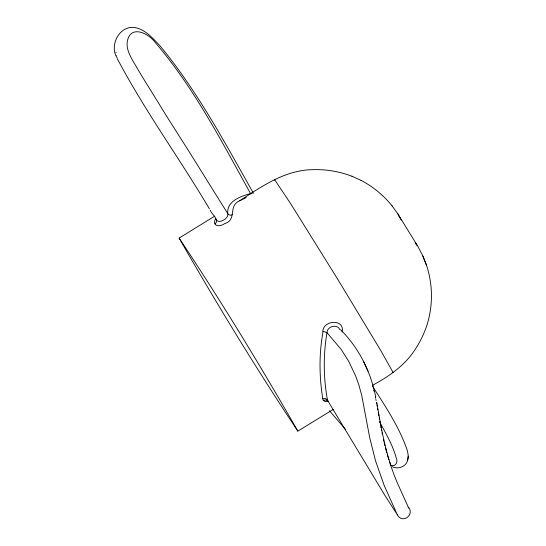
<?xml version="1.0" encoding="UTF-8"?>
<svg xmlns="http://www.w3.org/2000/svg" width="546" height="546" viewBox="0 0 546 546"><rect width="100%" height="100%" fill="white"/><g stroke="black" fill="none" stroke-linecap="round" stroke-linejoin="round"><path stroke-width="0.82" d="M328.378 401.133C326.447 401.808 323.143 401.815 322.85 399.167C319.274 377.19 318.919 354.552 322.884 332.61C321.744 319.847 345.447 318.311 342.062 332.002M373.177 387.257C386.063 407.35 399.508 427.614 407.255 450.348C408.039 453.514 408.64 456.729 407.712 459.93C406.456 466.632 398.041 469.69 392.226 466.7M407.712 459.93L408.278 456.156M215.595 218.509C211.78 226.249 219.301 227.436 224.597 223.662C237.592 219.717 227.593 205.924 239.653 200.791C261.889 186.336 285.176 169.949 312.838 169.683C326.16 169.233 339.503 171.471 351.952 176.242L352.129 176.317M333.217 409.432L297.843 431.115C256.122 368.482 216.591 303.576 179.108 238.104L214.667 216.168M372.918 385.101C388.615 376.549 403.753 366.243 413.95 351.242C419.621 343.011 424.071 334.002 427.156 324.495C433.046 305.391 432.855 284.555 426.61 265.568L422.891 256.06L417.922 246.499L397.768 213.773M239.653 200.791L246.246 197.536M323.368 400.484L325.764 399.938L328.399 401.487M214.988 223.928C220.147 219.949 211.316 214.121 210.285 210.23M232.234 214.755C230.938 215.452 229.19 215.254 228.167 214.175C216.284 195.427 204.661 176.495 192.875 157.678C182.93 141.687 172.632 125.928 162.728 109.91C152.341 92.69 141.291 75.853 131.47 58.292C128.549 52.839 125.969 46.512 127.532 40.24C131.443 24.679 148.846 33.634 155.044 42.281C194.083 87.667 221.649 141.503 250.553 193.564L250.887 194.048M322.788 398.819L325.382 398.525L327.17 399.727L384.889 495.352L397.283 514.687L384.22 485.53L375.634 461.172L369.765 437.933L361.725 395.386L358.852 384.869L355.603 375.866L348.874 361.657L341.264 349.529L326.918 332.603L323.136 331.333M179.108 238.104C220.871 300.703 260.36 365.649 297.843 431.115M252.518 193.045C241.837 195.959 225.539 200.675 227.9 214.769C227.696 219.192 217.997 224.42 216.168 219.294M390.499 465.049C395.488 467.663 398.362 461.752 396.184 457.678C392.69 445.113 386.036 433.715 379.825 422.351M361.043 180.364L361.199 180.426C372.959 186.643 383.401 195.195 391.803 205.508L398.014 214.114M351.952 176.242L361.199 180.426M392.656 372.256L393.154 372.604L380.862 350.682L337.271 278.508L291.271 204.648L274.508 179.457L274.611 180.091M345.434 429.272L329.422 410.749M340.527 329.668C358.899 347.877 370.85 371.908 375.75 397.201M408.128 507.459L408.661 508.012L397.263 482.746M397.201 514.844L398.819 516.939L401.017 518.407C407.439 520.502 413.247 512.776 408.606 507.405M327.668 401.146C323.403 378.712 323.13 355.248 326.986 332.691C326.856 326.324 337.469 323.621 339.817 329.6M392.021 205.781L392.39 206.292M415.267 242.786L417.171 245.714M415.363 242.902L416.045 243.973M209.439 208.886C179.6 158.456 144.779 110.763 117.417 58.927M399.351 216.769L399.959 217.806M400.163 218.182L398.382 215.097L398.819 215.861M400.457 218.68L401.283 220.113M253.392 193.223L252.204 191.114C224.113 141.168 196.656 90.165 160.012 45.823C153.317 38.923 146.533 30.644 136.875 28.01C121.478 23.56 109.794 42.588 115.929 55.924M367.997 371.184L363.445 361.24M397.044 482.22L395.086 477.375M426.61 265.568L422.891 256.06M394.867 476.822L394.021 474.617M393.393 472.952L393.809 474.065M392.772 471.273L393.181 472.392M392.567 470.707L390.185 463.834M389.612 462.087L389.994 463.254M117.178 58.245L116.769 56.921M388.499 458.544L388.868 459.725M390.956 465.677C384.036 445.113 380.425 423.689 376.76 402.368M387.96 456.749L388.322 457.944M372.529 385.961L372.768 386.752M387.428 454.941L387.783 456.149M386.739 452.504L385.401 447.543M373.723 390.165L373.969 391.079M384.602 444.376L384.916 445.652M384.138 442.451L384.445 443.741M116.448 55.658L116.598 56.279M383.531 439.858L383.831 441.161M375.402 397.14L375.634 398.232M382.016 432.862L382.22 433.879M375.866 399.351L376.098 400.491M381.395 429.77L381.599 430.808M376.549 402.805L376.774 403.972M380.787 426.624L380.985 427.682M380.391 424.495L380.589 425.559M376.993 405.152L377.204 406.333M379.804 421.239L380.002 422.331M377.627 408.695L377.832 409.869M379.224 417.908L379.415 419.028M378.242 412.203L378.439 413.356M378.637 414.51L378.828 415.649M116.005 52.123L116.032 52.696"/></g></svg>
